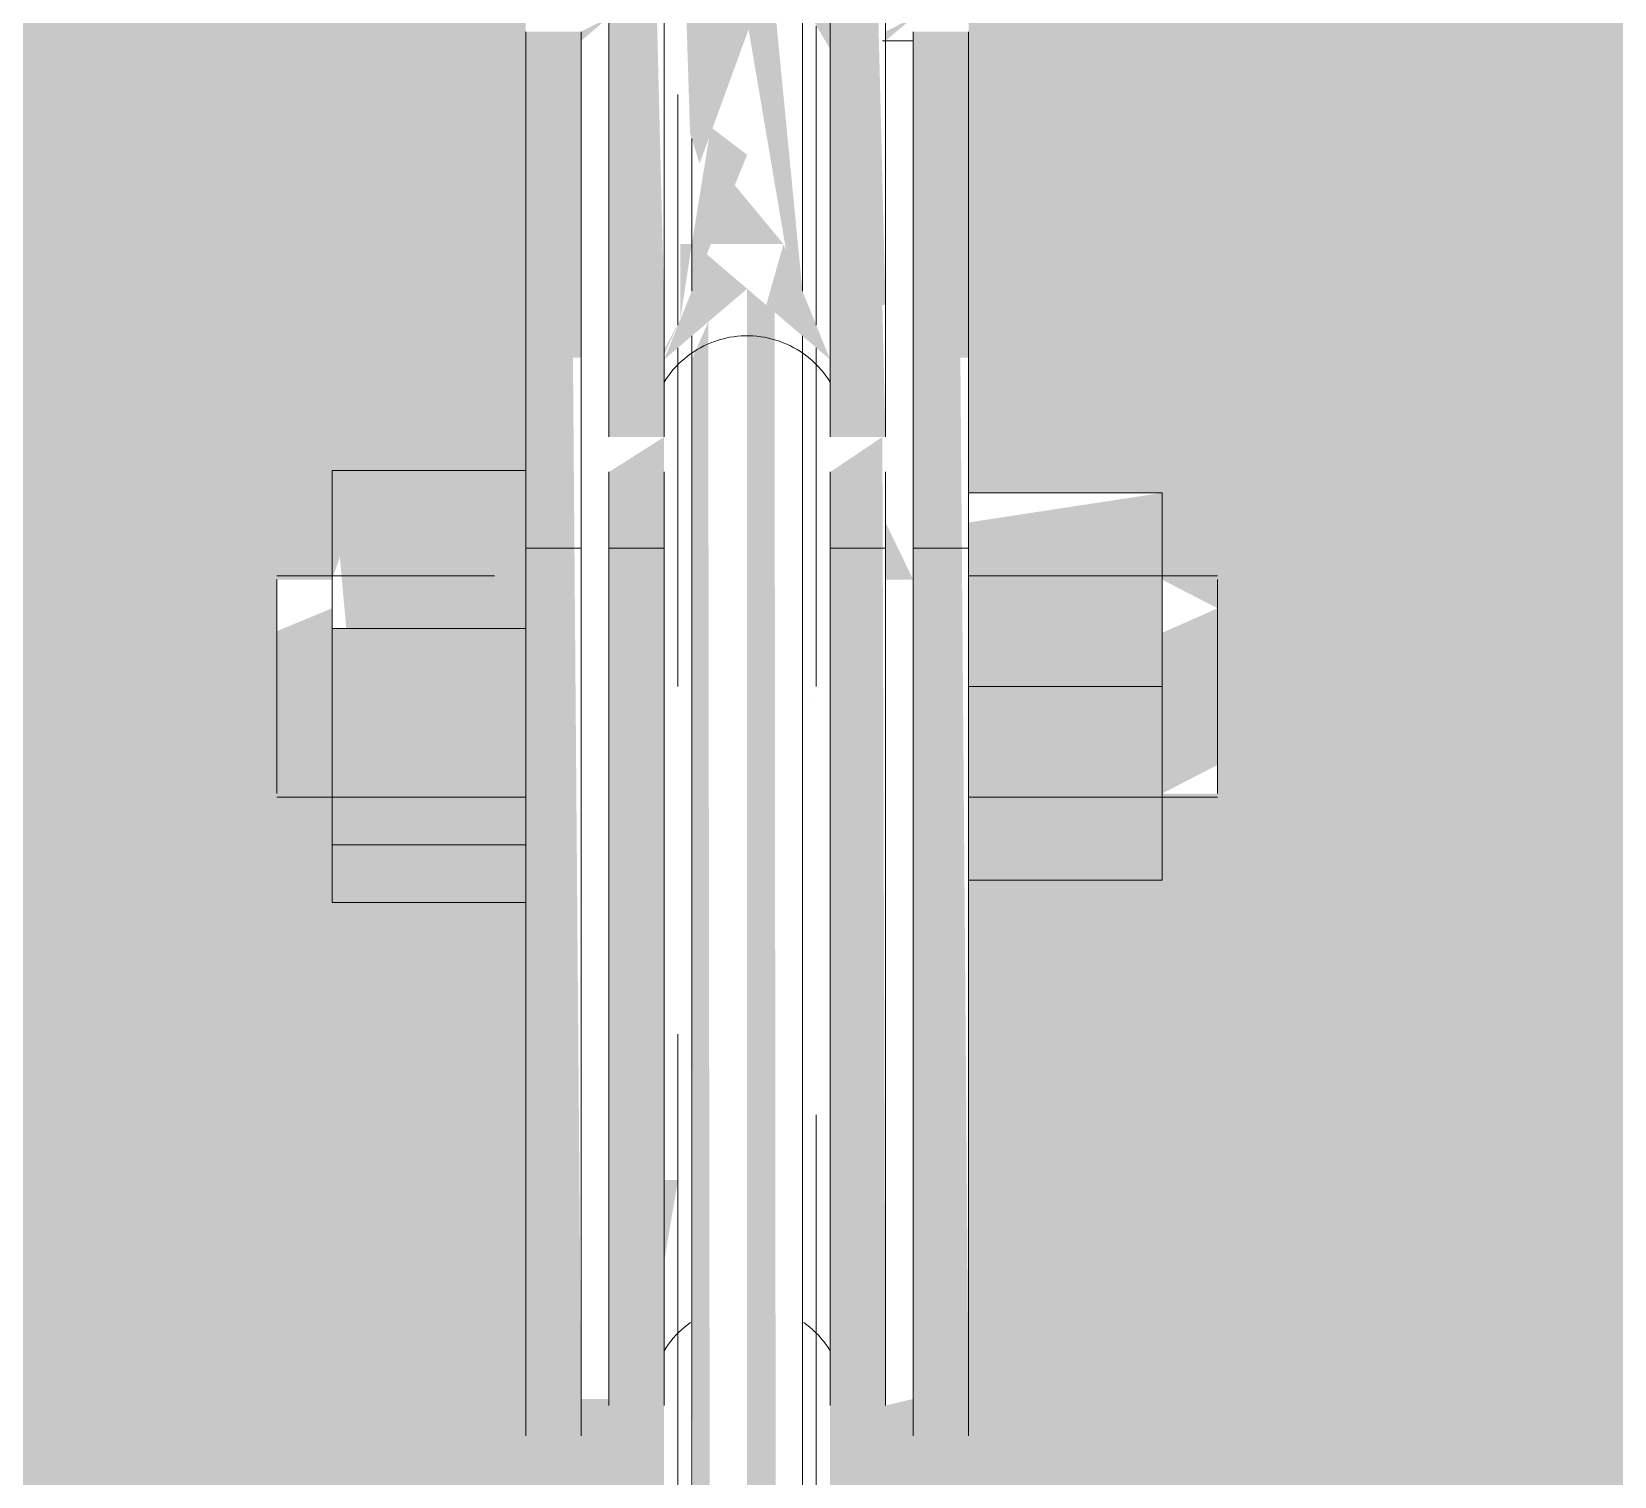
# Model space of a CAD drawing. Header units: inches. Extents: x -54868 to -186, y -265 to 853.
# Drawn here: x -16348.325 to -16344.75, y 276.966 to 280.229 of the extents above; entities that cross this region are included whole.
import ezdxf

# ---------------------------------------------------------------- set-up
doc = ezdxf.new("R2010")
doc.units = ezdxf.units.IN
doc.header["$MEASUREMENT"] = 0
doc.layers.add('Q-SPCQ', color=91, linetype='Continuous', lineweight=9)

# ---------------------------------------------------------------- blocks, each defined once
blk = doc.blocks.new('Basketball_Backstop-Performance_Sports_Systems-3103-Ceiling_Hung - 27_-0_ to 27_-11 7_8_-V114-Section 1')
at = {"layer": 'Q-SPCQ'}
for points in [[(21723.8653, 279.6117), (21723.7959, 282.3959), (21723.7403, 282.3959), (21723.7403, 279.6117)], [(21724.3653, 279.6117), (21724.2959, 282.3959), (21724.2403, 282.3959), (21724.2403, 279.6117), (21724.3582, 279.6117)], [(21723.6778, 279.4928), (21723.6778, 280.2291), (21723.5528, 280.2291), (21723.5528, 279.4928)], [(21724.4278, 279.4928), (21724.5528, 279.4928), (21724.5528, 280.2291), (21724.4278, 280.2291), (21724.4278, 279.8275)], [(21723.9019, 279.5791), (21723.9278, 279.7493), (21723.9019, 279.7493)], [(21723.7403, 279.3137), (21723.8653, 279.3137), (21723.8653, 279.6117), (21723.7403, 279.6117)], [(21724.3582, 279.3137), (21724.3653, 279.3137), (21724.3582, 279.6117), (21724.2403, 279.6117), (21724.2403, 279.3137)], [(21723.6778, 277.1411), (21723.6594, 279.4928), (21723.5528, 279.4928), (21723.5528, 277.1411)], [(21724.5528, 277.1411), (21724.5344, 279.4928), (21724.4278, 279.4928), (21724.4278, 277.1411)], [(21723.8653, 277.1262), (21723.8653, 279.3137), (21723.7403, 279.2343), (21723.7403, 277.1262)], [(21724.2403, 277.1262), (21724.3653, 277.1262), (21724.3582, 279.3137), (21724.2403, 279.2343), (21724.2403, 277.4242)], [(21723.5528, 278.8808), (21723.5528, 279.238), (21723.1153, 279.238), (21723.1475, 278.8808)], [(21724.9903, 278.75), (21724.9903, 279.1875), (21724.5528, 279.1207), (21724.5528, 278.75)], [(21723.1153, 278.3928), (21723.5528, 278.3928), (21723.5528, 278.8808), (21723.1153, 278.8808)], [(21724.5528, 278.3125), (21724.9903, 278.3125), (21724.9903, 278.75), (21724.5528, 278.75), (21724.5528, 278.6617)], [(21723.1153, 278.262), (21723.5528, 278.262), (21723.5528, 278.3928), (21723.1153, 278.3928)]]:
    blk.add_hatch(color=256, dxfattribs=at).paths.add_polyline_path(points, flags=0)
h = blk.add_hatch(color=256, dxfattribs=at)
h.paths.add_polyline_path([(21724.0528, 282.2265), (21723.8653, 282.2365), (21723.9635, 282.0594)], flags=0)
h.paths.add_polyline_path([(21724.1167, 282.0519), (21724.1422, 282.2313), (21724.0528, 282.2265), (21724.114, 282.0594)], flags=0)
h.paths.add_polyline_path([(21723.9454, 279.9312), (21724.1167, 280.4), (21724.2403, 280.1897), (21724.2403, 281.6875), (21724.1422, 281.7984), (21724.0528, 282.055), (21723.9693, 281.9982), (21723.8886, 281.9594), (21723.8653, 281.875), (21723.9239, 280)], flags=0)
h = blk.add_hatch(color=256, dxfattribs=at)
h.paths.add_polyline_path([(21721.8881, 157.5625), (21723.9278, 157.5625), (21723.9278, 160.1875), (21720.842, 160.1875), (21720.8583, 157.5625), (21721.7157, 157.5625)], flags=0)
h.paths.add_polyline_path([(21727.2739, 157.5625), (21727.2576, 160.1875), (21724.1778, 160.1875), (21724.1778, 157.5625), (21727.2576, 157.5625)], flags=0)
h.paths.add_polyline_path([(21727.2905, 164.3125), (21727.3704, 164.3125), (21727.3318, 224.797), (21726.302, 224.7505), (21724.2091, 224.7501), (21724.2738, 213.0557), (21724.5528, 213.0557), (21724.5528, 211.9191), (21724.4278, 211.9191), (21724.4278, 211.6942), (21724.5528, 211.6415), (21724.5528, 210.6206), (21724.9903, 210.6206), (21724.9903, 210.4245), (21725.1153, 210.3598), (21725.1153, 209.9416), (21724.9903, 209.9416), (21724.9153, 209.7456), (21724.5528, 209.7456), (21724.5379, 208.5742), (21724.4278, 208.5742), (21724.3582, 208.5593), (21724.2403, 208.5593), (21724.3084, 164.3125), (21727.2739, 164.3125)], flags=0)
h.paths.add_polyline_path([(21723.8653, 208.884), (21723.9278, 209.0687), (21723.8653, 209.0687)], flags=0)
h.paths.add_polyline_path([(21723.4511, 164.3125), (21723.9278, 164.3125), (21723.8653, 208.5593), (21723.7403, 208.5593), (21723.6778, 208.5742), (21723.5528, 208.5742), (21723.5528, 209.6951), (21723.1153, 209.6951), (21723.1153, 209.9416), (21722.9903, 210.0063), (21722.9903, 210.4245), (21723.1153, 210.4245), (21723.2006, 210.671), (21723.5528, 210.671), (21723.5528, 211.6942), (21723.6778, 211.6942), (21723.6778, 211.9191), (21723.5528, 211.9191), (21723.5528, 213.0557), (21723.8653, 213.0557), (21723.8966, 224.7587), (21722.4017, 224.7554), (21720.7454, 224.7511), (21720.7784, 164.3125), (21723.2006, 164.3125)], flags=0)
h.paths.add_polyline_path([(21723.6901, 210.4245), (21723.7403, 210.4245), (21723.6778, 210.4245)], flags=0)
h.paths.add_polyline_path([(21724.3653, 210.4245), (21724.4278, 210.4245), (21724.3653, 210.5537)], flags=0)
h.paths.add_polyline_path([(21723.8653, 210.9331), (21723.8966, 210.9441), (21723.8653, 210.9441)], flags=0)
h.paths.add_polyline_path([(21724.4948, 213.7659), (21724.2738, 213.8307), (21724.4628, 213.933)], flags=0)
h.paths.add_polyline_path([(21723.8653, 277.451), (21723.8966, 277.6356), (21723.8653, 277.6356)], flags=0)
h.paths.add_polyline_path([(21721.6848, 225.1873), (21722.1688, 225.2392), (21723.8966, 225.2499), (21723.8653, 277.1262), (21723.7403, 277.1411), (21723.6778, 277.1411), (21723.5528, 277.1411), (21723.5528, 278.262), (21723.1153, 278.262), (21723.1153, 278.5085), (21722.9903, 278.5732), (21722.9903, 278.9915), (21723.1153, 278.9915), (21723.2006, 279.238), (21723.5528, 279.238), (21723.5528, 280.4495), (21723.1153, 280.4495), (21723.1153, 280.696), (21722.9903, 280.7607), (21722.9903, 281.179), (21723.1153, 281.179), (21723.1153, 281.375), (21720.7454, 281.375), (21720.82, 225.2452), (21721.605, 225.1952)], flags=0)
h.paths.add_polyline_path([(21725.5403, 225.1889), (21725.7142, 225.2446), (21727.3704, 225.2494), (21727.3704, 281.375), (21724.9903, 281.375), (21724.9903, 281.179), (21725.1153, 281.1143), (21725.1153, 280.696), (21724.9903, 280.6849), (21724.9104, 280.4323), (21724.5528, 280.4323), (21724.5528, 279.1875), (21724.9903, 279.1875), (21724.9903, 278.9915), (21725.1153, 278.9268), (21725.1153, 278.5085), (21724.9903, 278.5085), (21724.9153, 278.3125), (21724.5528, 278.3125), (21724.5528, 277.1411), (21724.4278, 277.1411), (21724.3653, 277.1262), (21724.2403, 277.1262), (21724.2091, 225.2425), (21725.4428, 225.1922)], flags=0)
h.paths.add_polyline_path([(21723.1464, 225.2001), (21722.7527, 225.2307), (21722.9292, 225.2024)], flags=0)
h.paths.add_polyline_path([(21724.3653, 278.9915), (21724.4278, 278.9915), (21724.3653, 279.1207)], flags=0)
h.paths.add_polyline_path([(21723.8653, 279.5), (21723.9019, 279.5791), (21723.8653, 279.511)], flags=0)
h = blk.add_hatch(color=256, dxfattribs=at)
h.paths.add_polyline_path([(21724.0528, 210.9293), (21724.1778, 210.9441), (21724.1148, 279.5957), (21724.0528, 279.6485), (21724.0528, 211.2474)], flags=0)
h.paths.add_polyline_path([(21724.1778, 279.6432), (21724.1151, 280.288), (21724.0528, 280.2537), (21724.1408, 279.7348), (21724.1777, 279.6434)], flags=0)
h = blk.add_hatch(color=256, dxfattribs=at)
h.paths.add_polyline_path([(21723.6778, 280.2084), (21723.7403, 280.2612), (21723.6778, 280.2291)], flags=0)
h.paths.add_polyline_path([(21724.3653, 280.2084), (21724.4278, 280.2612), (21724.3653, 280.2291)], flags=0)
h = blk.add_hatch(color=256, dxfattribs=at)
h.paths.add_polyline_path([(21724.0528, 210.9293), (21723.9649, 279.5736), (21723.9279, 279.4886), (21723.9927, 210.9441), (21724.0524, 210.9294)], flags=0)
h.paths.add_polyline_path([(21723.9278, 279.6432), (21724.0528, 279.951), (21723.9707, 280.0135), (21723.9279, 279.7493)], flags=0)
h = blk.add_hatch(color=256, dxfattribs=at)
h.paths.add_polyline_path([(21723.9707, 279.7493), (21724.1349, 279.7493), (21724.0248, 279.8823), (21723.9885, 279.7931)], flags=0)
h.paths.add_polyline_path([(21723.8653, 279.4886), (21724.0528, 279.6485), (21723.9615, 279.7265), (21723.9151, 279.6117)], flags=0)
h.paths.add_polyline_path([(21724.2403, 279.4886), (21724.1349, 279.7493), (21724.096, 279.6117), (21724.2092, 279.5151)], flags=0)
h = blk.add_hatch(color=256, dxfattribs=at)
h.paths.add_polyline_path([(21723.1153, 278.5085), (21723.1153, 278.9268), (21722.9903, 278.875), (21722.9903, 278.5085)], flags=0)
h.paths.add_polyline_path([(21724.9903, 278.5085), (21725.1153, 278.5732), (21725.1153, 278.9268), (21724.9903, 278.8715), (21724.9903, 278.532)], flags=0)
h = blk.add_hatch(color=256, dxfattribs=at)
h.paths.add_polyline_path([(21724.1778, 278.6804), (21724.2037, 278.75), (21724.1778, 278.6808)], flags=0)
h.paths.add_polyline_path([(21724.1881, 278.694), (21724.1881, 278.75), (21724.1881, 278.7108)], flags=0)
for p, q in [((21723.7403, 279.6117), (21723.7403, 282.4084)), ((21723.8653, 282.4084), (21723.8653, 279.6117)), ((21724.2403, 279.6117), (21724.2403, 282.4084)), ((21724.3653, 282.4084), (21724.3653, 279.6117)), ((21724.1778, 279.6432), (21724.1778, 280.288)), ((21723.5528, 279.482), (21723.5528, 280.2291)), ((21723.6778, 280.2291), (21723.6778, 279.482)), ((21724.2091, 279.5659), (21724.2091, 280.2412)), ((21724.4278, 279.482), (21724.4278, 280.2291)), ((21724.5528, 280.2291), (21724.5528, 279.482)), ((21724.3582, 280.2084), (21724.4278, 280.2084)), ((21723.8966, 280.0875), (21723.8966, 279.5659)), ((21723.9278, 279.9875), (21723.9278, 279.6432)), ((21723.7403, 279.3137), (21723.7403, 279.6117)), ((21723.8653, 279.6117), (21723.8653, 279.3137)), ((21724.2403, 279.3137), (21724.2403, 279.6117)), ((21724.3653, 279.6117), (21724.3653, 279.3137)), ((21723.9278, 279.5419), (21723.9278, 210.7409)), ((21724.1778, 210.7409), (21724.1778, 279.5419)), ((21723.8966, 279.5153), (21723.8966, 278.75)), ((21724.2091, 278.75), (21724.2091, 279.5153)), ((21723.5528, 277.0577), (21723.5528, 279.4953)), ((21723.6778, 279.4953), (21723.6778, 277.0577)), ((21724.4278, 277.0577), (21724.4278, 279.4953)), ((21724.5528, 279.4953), (21724.5528, 277.0577)), ((21723.1153, 278.8808), (21723.1153, 279.238)), ((21723.1153, 279.238), (21723.5528, 279.238)), ((21723.7403, 277.1262), (21723.7403, 279.2353)), ((21723.8653, 279.2353), (21723.8653, 277.1262)), ((21724.2403, 277.1262), (21724.2403, 279.2353)), ((21724.3653, 279.2353), (21724.3653, 277.1262)), ((21724.5528, 279.1875), (21724.9903, 279.1875)), ((21724.9903, 279.1875), (21724.9903, 278.75)), ((21723.5528, 279.0625), (21723.6778, 279.0625)), ((21723.7403, 279.0625), (21723.8653, 279.0625)), ((21724.2403, 279.0625), (21724.3653, 279.0625)), ((21724.4278, 279.0625), (21724.5528, 279.0625)), ((21723.4825, 279), (21722.9903, 279)), ((21725.1153, 279), (21724.5528, 279)), ((21722.9903, 278.9268), (21722.9903, 278.9915)), ((21725.1153, 278.9915), (21725.1153, 278.9268)), ((21722.9903, 278.5085), (21722.9903, 278.9268)), ((21725.1153, 278.9268), (21725.1153, 278.5085)), ((21723.1153, 278.3928), (21723.1153, 278.8808)), ((21723.1153, 278.8808), (21723.5528, 278.8808)), ((21724.9903, 278.75), (21724.5528, 278.75)), ((21724.9903, 278.75), (21724.9903, 278.3125)), ((21722.9903, 278.5), (21723.5528, 278.5)), ((21724.5528, 278.5), (21725.1153, 278.5)), ((21723.1153, 278.262), (21723.1153, 278.3928)), ((21723.5528, 278.3928), (21723.1153, 278.3928)), ((21724.5528, 278.3125), (21724.9903, 278.3125)), ((21723.1153, 278.262), (21723.5528, 278.262)), ((21723.8966, 277.9647), (21723.8966, 211.4588)), ((21724.2091, 210.9363), (21724.2091, 277.7827))]:
    blk.add_line(p, q, dxfattribs=at)
at = {"layer": 'Q-SPCQ', "flags": 128}
for points in [[(21724.2403, 279.4375), (21724.2356, 279.4449), (21724.2305, 279.4521), (21724.2252, 279.4591), (21724.2196, 279.4659), (21724.2137, 279.4725), (21724.2075, 279.4788), (21724.2012, 279.4848), (21724.1945, 279.4906), (21724.1877, 279.4962), (21724.1806, 279.5014), (21724.1734, 279.5064), (21724.1659, 279.5111), (21724.1583, 279.5154), (21724.1505, 279.5195), (21724.1425, 279.5232), (21724.1344, 279.5267), (21724.1261, 279.5298), (21724.1178, 279.5325), (21724.1093, 279.535), (21724.1008, 279.5371), (21724.0921, 279.5388), (21724.0835, 279.5402), (21724.0747, 279.5412), (21724.0659, 279.5419), (21724.0571, 279.5423), (21724.0483, 279.5423), (21724.0395, 279.5419), (21724.0308, 279.5412), (21724.022, 279.5402), (21724.0133, 279.5388), (21724.0047, 279.537), (21723.9962, 279.5349), (21723.9877, 279.5325), (21723.9794, 279.5297), (21723.9711, 279.5266), (21723.963, 279.5232), (21723.955, 279.5194), (21723.9472, 279.5154), (21723.9396, 279.511), (21723.9321, 279.5063), (21723.9249, 279.5013), (21723.9178, 279.4961), (21723.911, 279.4905), (21723.9044, 279.4847), (21723.898, 279.4787), (21723.8918, 279.4724), (21723.886, 279.4658), (21723.8804, 279.459), (21723.875, 279.452), (21723.87, 279.4448), (21723.8653, 279.4375)], [(21723.9249, 277.3138), (21723.9178, 277.3086), (21723.911, 277.303), (21723.9044, 277.2972), (21723.898, 277.2912), (21723.8918, 277.2849), (21723.886, 277.2783), (21723.8804, 277.2715), (21723.875, 277.2645), (21723.87, 277.2573), (21723.8653, 277.25)], [(21724.2403, 277.25), (21724.2356, 277.2574), (21724.2305, 277.2646), (21724.2252, 277.2716), (21724.2196, 277.2784), (21724.2137, 277.285), (21724.2075, 277.2913), (21724.2012, 277.2973), (21724.1945, 277.3031), (21724.1877, 277.3087), (21724.1806, 277.3139)]]:
    blk.add_lwpolyline(points, dxfattribs=at)

msp = doc.modelspace()

# ---------------------------------------------------------------- block references
at = {"layer": 'Q-SPCQ'}
msp.add_blockref('Basketball_Backstop-Performance_Sports_Systems-3103-Ceiling_Hung - 27_-0_ to 27_-11 7_8_-V114-Section 1', (-38070.76169, 0), dxfattribs=at)

doc.saveas('drawing.dxf')
